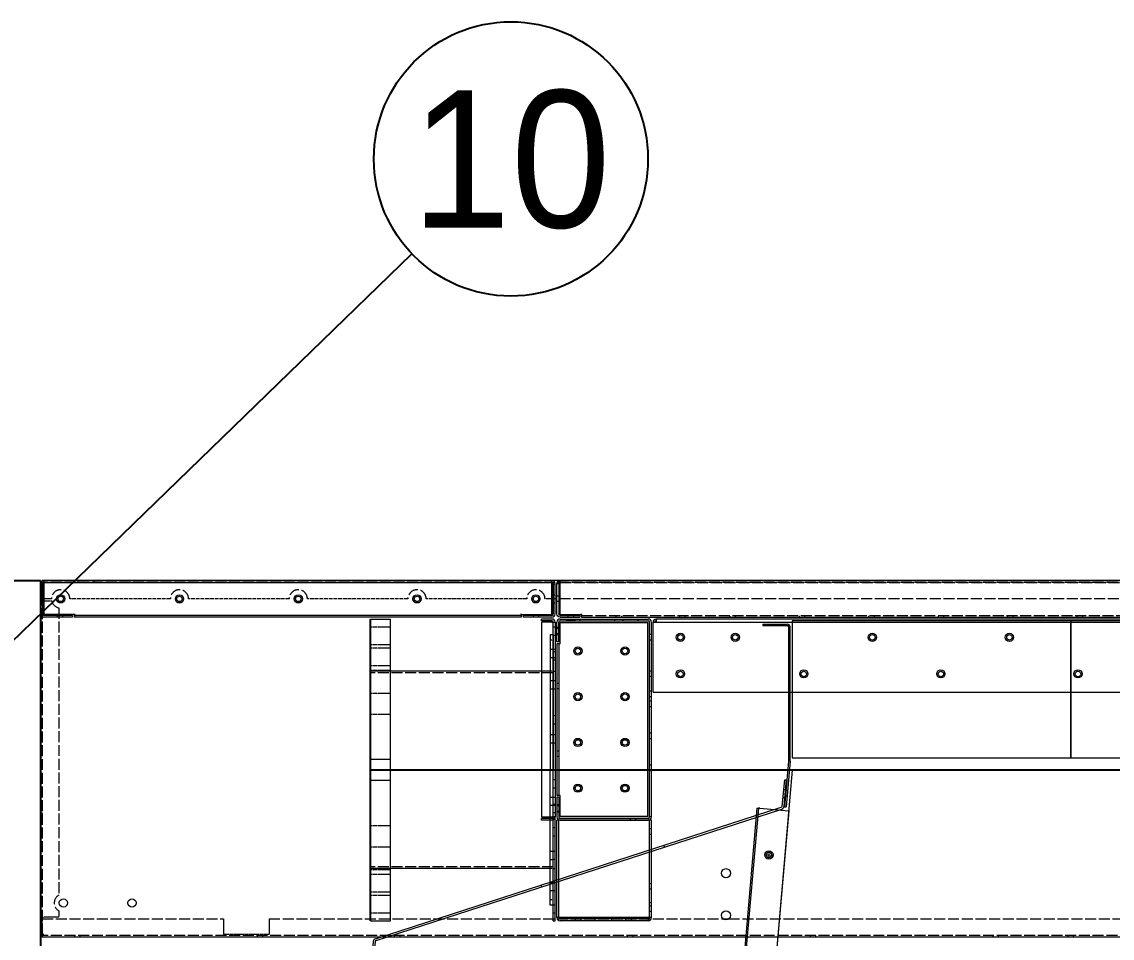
# Model space of a CAD drawing. Header units: millimetres. Extents: x 12184 to 41592, y 8990 to 29785.
# Drawn here: x 25404 to 26597, y 18533 to 19535 of the extents above; entities that cross this region are included whole.
import ezdxf
from ezdxf.enums import TextEntityAlignment as Align

# ---------------------------------------------------------------- set-up
doc = ezdxf.new("R2010")
doc.units = ezdxf.units.MM
doc.linetypes.add('DASHDOT', pattern=[18.5, 12, -3, 0.5, -3])
doc.linetypes.add('DASHED', pattern=[15, 12, -3])
doc.layers.add('냉각탑_dim', color=1, linetype='Continuous')
doc.layers.add('냉각탑_text', color=3, linetype='Continuous')
doc.styles.add('돋움', font='Dotum.ttf')

# ---------------------------------------------------------------- blocks, each defined once
blk = doc.blocks.new('A$C07BF02F0')
at = {"color": 7, "lineweight": 15}
for p, q in [((2, 36.5), (0, 36.5)), ((0, 3.5), (0, 36.5)), ((2, 36.5), (0, 36.5)), ((2, 36.5), (2, 3.5)), ((3.5, 38), (3.5, 40)), ((3.5, 40), (559.5, 40)), ((3.5, 36.5), (3.5, 40)), ((3.5, 38), (3.5, 37.6)), ((3.5, 38), (559.5, 38)), ((3.5, 37.6), (3.5, 36.5)), ((3.5, 36.5), (3.5, 3)), ((3.5, 3), (3.5, 36.5)), ((559.5, 38), (559.5, 40)), ((559.5, 36.5), (559.5, 40)), ((559.5, 37.6), (559.5, 38)), ((559.5, 36.5), (559.5, 37.6)), ((559.5, 36.5), (559.5, 3)), ((559.5, 3), (559.5, 36.5)), ((561, 36.5), (563, 36.5)), ((561, 36.5), (561, 3.5)), ((561, 36.5), (563, 36.5)), ((563, 3.5), (563, 36.5)), ((561, 24.5), (563, 24.5)), ((561, 24.5), (563, 24.5)), ((561, 24.5), (563, 24.5)), ((561, 24.5), (563, 24.5)), ((561, 24.5), (563, 24.5)), ((561, 24.5), (563, 24.5)), ((561, 24.5), (563, 24.5)), ((561, 24.5), (563, 24.5)), ((561, 24.5), (563, 24.5)), ((561, 24.5), (563, 24.5)), ((561, 24.5), (563, 24.5)), ((561, 24.5), (563, 24.5)), ((561, 24.5), (563, 24.5)), ((561, 24.5), (563, 24.5)), ((561, 24.5), (563, 24.5)), ((561, 24.5), (563, 24.5)), ((561, 24.5), (563, 24.5)), ((561, 24.5), (563, 24.5)), ((561, 24.5), (563, 24.5)), ((561, 24.5), (563, 24.5)), ((561, 24.5), (563, 24.5)), ((561, 24.5), (563, 24.5)), ((561, 24.5), (563, 24.5)), ((561, 24.5), (563, 24.5)), ((561, 15.5), (563, 15.5)), ((561, 15.5), (563, 15.5)), ((561, 15.5), (563, 15.5)), ((561, 15.5), (563, 15.5)), ((561, 15.5), (563, 15.5)), ((561, 15.5), (563, 15.5)), ((561, 15.5), (563, 15.5)), ((561, 15.5), (563, 15.5)), ((561, 15.5), (563, 15.5)), ((561, 15.5), (563, 15.5)), ((561, 15.5), (563, 15.5)), ((561, 15.5), (563, 15.5)), ((561, 15.5), (563, 15.5)), ((561, 15.5), (563, 15.5)), ((561, 15.5), (563, 15.5)), ((561, 15.5), (563, 15.5)), ((561, 15.5), (563, 15.5)), ((561, 15.5), (563, 15.5)), ((561, 15.5), (563, 15.5)), ((561, 15.5), (563, 15.5)), ((561, 15.5), (563, 15.5)), ((561, 15.5), (563, 15.5)), ((561, 15.5), (563, 15.5)), ((561, 15.5), (563, 15.5)), ((37, 3), (3.5, 3)), ((37, 3), (3.5, 3)), ((35, 2), (3.5, 2)), ((18, 2), (18, 0)), ((18, 2), (18, 0)), ((18, 2), (18, 0)), ((18, 2), (18, 0)), ((18, 2), (18, 0)), ((18, 2), (18, 0)), ((18, 2), (18, 0)), ((18, 2), (18, 0)), ((18, 2), (18, 0)), ((18, 2), (18, 0)), ((18, 2), (18, 0)), ((18, 2), (18, 0)), ((24, 2), (24, 0)), ((24, 2), (24, 0)), ((24, 2), (24, 0)), ((24, 2), (24, 0)), ((24, 2), (24, 0)), ((24, 2), (24, 0)), ((24, 2), (24, 0)), ((24, 2), (24, 0)), ((24, 2), (24, 0)), ((24, 2), (24, 0)), ((24, 2), (24, 0)), ((24, 2), (24, 0)), ((35, 2), (35, 0)), ((37, 2.4), (37, 3.5)), ((37, 3), (37, 3.5)), ((37, 3), (37, 3.5)), ((37, 3.5), (37, 0)), ((37, 2), (37, 2.4)), ((37, 2), (37, 0)), ((526, 2), (37, 2)), ((526, 2), (37, 2)), ((526, 3), (526, 3.5)), ((526, 3.5), (526, 3)), ((526, 3), (526, 3.5)), ((526, 3.5), (526, 3)), ((526, 2.4), (526, 3)), ((526, 3), (559.5, 3)), ((526, 3), (559.5, 3)), ((526, 3), (526, 0)), ((526, 2), (526, 2.4)), ((526, 2), (526, 0)), ((528, 2), (528, 0)), ((559.5, 2), (528, 2)), ((539, 2), (539, 0)), ((539, 2), (539, 0)), ((539, 2), (539, 0)), ((539, 2), (539, 0)), ((539, 2), (539, 0)), ((539, 2), (539, 0)), ((539, 2), (539, 0)), ((539, 2), (539, 0)), ((539, 2), (539, 0)), ((539, 2), (539, 0)), ((539, 2), (539, 0)), ((539, 2), (539, 0)), ((545, 2), (545, 0)), ((545, 2), (545, 0)), ((545, 2), (545, 0)), ((545, 2), (545, 0)), ((545, 2), (545, 0)), ((545, 2), (545, 0)), ((545, 2), (545, 0)), ((545, 2), (545, 0)), ((545, 2), (545, 0)), ((545, 2), (545, 0)), ((545, 2), (545, 0)), ((545, 2), (545, 0)), ((35, 0), (3.5, 0)), ((526, 0), (37, 0)), ((526, 0), (37, 0)), ((559.5, 0), (528, 0))]:
    blk.add_line(p, q, dxfattribs=at)
for centre in [(22, 20), (152, 20), (282, 20), (412, 20), (542, 20)]:
    blk.add_circle(centre, 3, dxfattribs=at)
for centre, radius, start, end in [((3.5, 36.5), 3.5, 90, 180), ((3.5, 36.5), 1.5, 90, 180), ((559.5, 36.5), 3.5, 360, 90), ((559.5, 36.5), 1.5, 360, 90), ((3.5, 3.5), 3.5, 180, 270), ((3.5, 3.5), 1.5, 180, 270), ((559.5, 3.5), 3.5, 270, 360), ((559.5, 3.5), 1.5, 270, 360)]:
    blk.add_arc(centre, radius, start, end, dxfattribs=at)
blk = doc.blocks.new('A$C51234923')
at = {"color": 7, "lineweight": 15}
for p, q in [((3.5, 189), (3.5, 212)), ((3.5, 212), (99.5, 212)), ((99.5, 0), (99.5, 212)), ((0, 189), (0, 23)), ((3.5, 189), (0, 189)), ((2, 189), (2, 23)), ((0, 146), (2, 146)), ((0, 140), (2, 140)), ((0, 72), (2, 72)), ((0, 66), (2, 66)), ((3.5, 23), (0, 23)), ((3.5, 0), (3.5, 23)), ((99.5, 0), (3.5, 0))]:
    blk.add_line(p, q, dxfattribs=at)
for centre in [(23, 181), (74.5, 181), (23, 131), (74.5, 131), (23, 81), (74.5, 81), (23, 31), (74.5, 31)]:
    blk.add_circle(centre, 3, dxfattribs=at)
blk = doc.blocks.new('A$C30944BC8')
at = {"color": 7, "lineweight": 13, "ltscale": 0.159375}
blk.add_line((0, 110.2), (0, 186.7), dxfattribs=at)
at = {"color": 7, "lineweight": 13, "ltscale": 0.007292}
for p in [(0, 186.7), (3.5, 190.2)]:
    blk.add_line(p, (3.5, 186.7), dxfattribs=at)
at = {"color": 7, "lineweight": 13}
for p, q in [((1673.5, 190.2), (3.5, 190.2)), ((3.5, 186.7), (1673.5, 186.7)), ((0, 110.2), (1677, 110.2))]:
    blk.add_line(p, q, dxfattribs=at)
for centre in [(30, 170.2), (90, 170.2), (240, 170.2), (390, 170.2), (30, 130.2), (165, 130.2), (315, 130.2), (465, 130.2)]:
    blk.add_circle(centre, 3, dxfattribs=at)
for radius in [3.5, 1.5]:
    blk.add_arc((3.5, 186.7), radius, 90, 180, dxfattribs=at)
blk = doc.blocks.new('A$C6A4A1024')
at = {"color": 7, "lineweight": 15}
for p, q in [((0, 195), (0, 216.5)), ((2, 195), (2, 216.5)), ((3.5, 220), (100, 220)), ((3.5, 218), (100, 218)), ((10.5, 220), (10.5, 218)), ((10.5, 220), (10.5, 218)), ((10.5, 220), (10.5, 218)), ((10.5, 220), (10.5, 218)), ((10.5, 220), (10.5, 218)), ((10.5, 220), (10.5, 218)), ((10.5, 220), (10.5, 218)), ((10.5, 220), (10.5, 218)), ((10.5, 220), (10.5, 218)), ((10.5, 220), (10.5, 218)), ((10.5, 220), (10.5, 218)), ((10.5, 220), (10.5, 218)), ((10.5, 220), (10.5, 218)), ((10.5, 220), (10.5, 218)), ((10.5, 220), (10.5, 218)), ((10.5, 220), (10.5, 218)), ((10.5, 220), (10.5, 218)), ((10.5, 220), (10.5, 218)), ((10.5, 220), (10.5, 218)), ((10.5, 220), (10.5, 218)), ((10.5, 220), (10.5, 218)), ((10.5, 220), (10.5, 218)), ((10.5, 220), (10.5, 218)), ((10.5, 220), (10.5, 218)), ((10.5, 220), (10.5, 218)), ((10.5, 220), (10.5, 218)), ((10.5, 220), (10.5, 218)), ((10.5, 220), (10.5, 218)), ((10.5, 220), (10.5, 218)), ((10.5, 220), (10.5, 218)), ((10.5, 220), (10.5, 218)), ((10.5, 220), (10.5, 218)), ((10.5, 220), (10.5, 218)), ((10.5, 220), (10.5, 218)), ((10.5, 220), (10.5, 218)), ((10.5, 220), (10.5, 218)), ((10.5, 220), (10.5, 218)), ((10.5, 220), (10.5, 218)), ((10.5, 220), (10.5, 218)), ((10.5, 220), (10.5, 218)), ((10.5, 220), (10.5, 218)), ((10.5, 220), (10.5, 218)), ((10.5, 220), (10.5, 218)), ((10.5, 220), (10.5, 218)), ((10.5, 220), (10.5, 218)), ((10.5, 220), (10.5, 218)), ((10.5, 220), (10.5, 218)), ((10.5, 220), (10.5, 218)), ((19.5, 220), (19.5, 218)), ((19.5, 220), (19.5, 218)), ((19.5, 220), (19.5, 218)), ((19.5, 220), (19.5, 218)), ((19.5, 220), (19.5, 218)), ((19.5, 220), (19.5, 218)), ((19.5, 220), (19.5, 218)), ((19.5, 220), (19.5, 218)), ((19.5, 220), (19.5, 218)), ((19.5, 220), (19.5, 218)), ((19.5, 220), (19.5, 218)), ((19.5, 220), (19.5, 218)), ((19.5, 220), (19.5, 218)), ((19.5, 220), (19.5, 218)), ((19.5, 220), (19.5, 218)), ((19.5, 220), (19.5, 218)), ((19.5, 220), (19.5, 218)), ((19.5, 220), (19.5, 218)), ((19.5, 220), (19.5, 218)), ((19.5, 220), (19.5, 218)), ((19.5, 220), (19.5, 218)), ((19.5, 220), (19.5, 218)), ((19.5, 220), (19.5, 218)), ((19.5, 220), (19.5, 218)), ((19.5, 220), (19.5, 218)), ((19.5, 220), (19.5, 218)), ((19.5, 220), (19.5, 218)), ((19.5, 220), (19.5, 218)), ((19.5, 220), (19.5, 218)), ((19.5, 220), (19.5, 218)), ((19.5, 220), (19.5, 218)), ((19.5, 220), (19.5, 218)), ((19.5, 220), (19.5, 218)), ((19.5, 220), (19.5, 218)), ((19.5, 220), (19.5, 218)), ((19.5, 220), (19.5, 218)), ((19.5, 220), (19.5, 218)), ((19.5, 220), (19.5, 218)), ((19.5, 220), (19.5, 218)), ((19.5, 220), (19.5, 218)), ((19.5, 220), (19.5, 218)), ((19.5, 220), (19.5, 218)), ((19.5, 220), (19.5, 218)), ((19.5, 220), (19.5, 218)), ((19.5, 220), (19.5, 218)), ((19.5, 220), (19.5, 218)), ((19.5, 220), (19.5, 218)), ((19.5, 220), (19.5, 218)), ((25, 220), (25, 218)), ((63, 220), (63, 218)), ((63, 220), (63, 218)), ((63, 220), (63, 218)), ((63, 220), (63, 218)), ((63, 220), (63, 218)), ((63, 220), (63, 218)), ((72, 220), (72, 218)), ((72, 220), (72, 218)), ((72, 220), (72, 218)), ((72, 220), (72, 218)), ((72, 220), (72, 218)), ((72, 220), (72, 218)), ((88.5, 220), (88.5, 218)), ((101.5, 3.5), (101.5, 216.5)), ((103.5, 3.5), (103.5, 216.5)), ((0, 211), (2, 211)), ((0, 211), (2, 211)), ((0, 211), (2, 211)), ((0, 211), (2, 211)), ((0, 211), (2, 211)), ((0, 211), (2, 211)), ((0, 211), (2, 211)), ((0, 211), (2, 211)), ((0, 211), (2, 211)), ((0, 211), (2, 211)), ((0, 211), (2, 211)), ((0, 211), (2, 211)), ((0, 210), (2, 210)), ((0, 210), (2, 210)), ((0, 210), (2, 210)), ((0, 210), (2, 210)), ((0, 210), (2, 210)), ((0, 210), (2, 210)), ((0, 210), (2, 210)), ((0, 210), (2, 210)), ((0, 210), (2, 210)), ((0, 210), (2, 210)), ((0, 210), (2, 210)), ((0, 210), (2, 210)), ((0, 210), (2, 210)), ((0, 210), (2, 210)), ((0, 210), (2, 210)), ((0, 210), (2, 210)), ((0, 210), (2, 210)), ((0, 210), (2, 210)), ((0, 210), (2, 210)), ((0, 210), (2, 210)), ((0, 210), (2, 210)), ((0, 210), (2, 210)), ((0, 210), (2, 210)), ((0, 210), (2, 210)), ((0, 210), (2, 210)), ((0, 210), (2, 210)), ((0, 210), (2, 210)), ((0, 210), (2, 210)), ((0, 210), (2, 210)), ((0, 210), (2, 210)), ((0, 210), (2, 210)), ((0, 204), (2, 204)), ((0, 204), (2, 204)), ((0, 204), (2, 204)), ((0, 204), (2, 204)), ((0, 204), (2, 204)), ((0, 204), (2, 204)), ((0, 204), (2, 204)), ((0, 204), (2, 204)), ((0, 204), (2, 204)), ((0, 204), (2, 204)), ((0, 204), (2, 204)), ((0, 204), (2, 204)), ((0, 204), (2, 204)), ((0, 204), (2, 204)), ((0, 204), (2, 204)), ((0, 204), (2, 204)), ((0, 204), (2, 204)), ((0, 204), (2, 204)), ((0, 204), (2, 204)), ((0, 204), (2, 204)), ((0, 204), (2, 204)), ((0, 204), (2, 204)), ((0, 204), (2, 204)), ((0, 204), (2, 204)), ((0, 204), (2, 204)), ((0, 204), (2, 204)), ((0, 204), (2, 204)), ((0, 204), (2, 204)), ((0, 204), (2, 204)), ((0, 204), (2, 204)), ((0, 204), (2, 204)), ((0, 203), (2, 203)), ((0, 203), (2, 203)), ((0, 203), (2, 203)), ((0, 203), (2, 203)), ((0, 203), (2, 203)), ((0, 203), (2, 203)), ((0, 203), (2, 203)), ((0, 203), (2, 203)), ((0, 203), (2, 203)), ((0, 203), (2, 203)), ((0, 203), (2, 203)), ((0, 203), (2, 203)), ((103.5, 203), (101.5, 203)), ((103.5, 203), (101.5, 203)), ((103.5, 203), (101.5, 203)), ((103.5, 203), (101.5, 203)), ((103.5, 203), (101.5, 203)), ((103.5, 203), (101.5, 203)), ((103.5, 203), (101.5, 203)), ((103.5, 203), (101.5, 203)), ((103.5, 203), (101.5, 203)), ((103.5, 203), (101.5, 203)), ((103.5, 203), (101.5, 203)), ((103.5, 203), (101.5, 203)), ((103.5, 203), (101.5, 203)), ((103.5, 203), (101.5, 203)), ((103.5, 203), (101.5, 203)), ((103.5, 203), (101.5, 203)), ((103.5, 203), (101.5, 203)), ((103.5, 203), (101.5, 203)), ((103.5, 203), (101.5, 203)), ((103.5, 203), (101.5, 203)), ((103.5, 203), (101.5, 203)), ((103.5, 203), (101.5, 203)), ((103.5, 203), (101.5, 203)), ((103.5, 203), (101.5, 203)), ((2, 195), (0, 195)), ((103.5, 197), (101.5, 197)), ((103.5, 197), (101.5, 197)), ((103.5, 197), (101.5, 197)), ((103.5, 197), (101.5, 197)), ((103.5, 197), (101.5, 197)), ((103.5, 197), (101.5, 197)), ((103.5, 197), (101.5, 197)), ((103.5, 197), (101.5, 197)), ((103.5, 197), (101.5, 197)), ((103.5, 197), (101.5, 197)), ((103.5, 197), (101.5, 197)), ((103.5, 197), (101.5, 197)), ((103.5, 197), (101.5, 197)), ((103.5, 197), (101.5, 197)), ((103.5, 197), (101.5, 197)), ((103.5, 197), (101.5, 197)), ((103.5, 197), (101.5, 197)), ((103.5, 197), (101.5, 197)), ((103.5, 197), (101.5, 197)), ((103.5, 197), (101.5, 197)), ((103.5, 197), (101.5, 197)), ((103.5, 197), (101.5, 197)), ((103.5, 197), (101.5, 197)), ((103.5, 197), (101.5, 197)), ((103.5, 163), (101.5, 163)), ((103.5, 163), (101.5, 163)), ((103.5, 163), (101.5, 163)), ((103.5, 163), (101.5, 163)), ((103.5, 163), (101.5, 163)), ((103.5, 163), (101.5, 163)), ((103.5, 163), (101.5, 163)), ((103.5, 163), (101.5, 163)), ((103.5, 163), (101.5, 163)), ((103.5, 163), (101.5, 163)), ((103.5, 163), (101.5, 163)), ((103.5, 163), (101.5, 163)), ((103.5, 163), (101.5, 163)), ((103.5, 163), (101.5, 163)), ((103.5, 163), (101.5, 163)), ((103.5, 163), (101.5, 163)), ((103.5, 163), (101.5, 163)), ((103.5, 163), (101.5, 163)), ((103.5, 163), (101.5, 163)), ((103.5, 163), (101.5, 163)), ((103.5, 163), (101.5, 163)), ((103.5, 163), (101.5, 163)), ((103.5, 163), (101.5, 163)), ((103.5, 163), (101.5, 163)), ((103.5, 163), (101.5, 163)), ((103.5, 163), (101.5, 163)), ((103.5, 163), (101.5, 163)), ((103.5, 157), (101.5, 157)), ((103.5, 157), (101.5, 157)), ((103.5, 157), (101.5, 157)), ((103.5, 157), (101.5, 157)), ((103.5, 157), (101.5, 157)), ((103.5, 157), (101.5, 157)), ((103.5, 157), (101.5, 157)), ((103.5, 157), (101.5, 157)), ((103.5, 157), (101.5, 157)), ((103.5, 157), (101.5, 157)), ((103.5, 157), (101.5, 157)), ((103.5, 157), (101.5, 157)), ((103.5, 157), (101.5, 157)), ((103.5, 157), (101.5, 157)), ((103.5, 157), (101.5, 157)), ((103.5, 157), (101.5, 157)), ((103.5, 157), (101.5, 157)), ((103.5, 157), (101.5, 157)), ((103.5, 157), (101.5, 157)), ((103.5, 157), (101.5, 157)), ((103.5, 157), (101.5, 157)), ((103.5, 157), (101.5, 157)), ((103.5, 157), (101.5, 157)), ((103.5, 157), (101.5, 157)), ((103.5, 157), (101.5, 157)), ((103.5, 157), (101.5, 157)), ((103.5, 157), (101.5, 157)), ((103.5, 141), (101.5, 141)), ((103.5, 141), (101.5, 141)), ((103.5, 141), (101.5, 141)), ((103.5, 141), (101.5, 141)), ((103.5, 141), (101.5, 141)), ((103.5, 141), (101.5, 141)), ((103.5, 141), (101.5, 141)), ((103.5, 141), (101.5, 141)), ((103.5, 135), (101.5, 135)), ((103.5, 135), (101.5, 135)), ((103.5, 135), (101.5, 135)), ((103.5, 135), (101.5, 135)), ((103.5, 135), (101.5, 135)), ((103.5, 135), (101.5, 135)), ((103.5, 135), (101.5, 135)), ((103.5, 135), (101.5, 135)), ((103.5, 130.1), (101.5, 130.1)), ((103.5, 130.1), (101.5, 130.1)), ((103.5, 124.1), (101.5, 124.1)), ((103.5, 124.1), (101.5, 124.1)), ((103.5, 95.1), (101.5, 95.1)), ((103.5, 95.1), (101.5, 95.1)), ((103.5, 89.1), (101.5, 89.1)), ((103.5, 89.1), (101.5, 89.1)), ((103.5, 60.1), (101.5, 60.1)), ((103.5, 60.1), (101.5, 60.1)), ((103.5, 54.1), (101.5, 54.1)), ((103.5, 54.1), (101.5, 54.1)), ((0, 25), (0, 3.5)), ((0, 25), (0, 3.5)), ((2, 25), (0, 25)), ((2, 25), (0, 25)), ((2, 25), (2, 3.5)), ((2, 25), (2, 3.5)), ((0, 17), (2, 17)), ((0, 17), (2, 17)), ((0, 17), (2, 17)), ((0, 17), (2, 17)), ((0, 17), (2, 17)), ((0, 17), (2, 17)), ((0, 17), (2, 17)), ((0, 17), (2, 17)), ((0, 17), (2, 17)), ((0, 17), (2, 17)), ((0, 17), (2, 17)), ((0, 17), (2, 17)), ((0, 16), (2, 16)), ((0, 16), (2, 16)), ((0, 16), (2, 16)), ((0, 16), (2, 16)), ((0, 16), (2, 16)), ((0, 16), (2, 16)), ((0, 16), (2, 16)), ((0, 16), (2, 16)), ((0, 16), (2, 16)), ((0, 16), (2, 16)), ((0, 16), (2, 16)), ((0, 16), (2, 16)), ((0, 16), (2, 16)), ((0, 16), (2, 16)), ((0, 16), (2, 16)), ((0, 16), (2, 16)), ((0, 16), (2, 16)), ((0, 16), (2, 16)), ((0, 16), (2, 16)), ((0, 16), (2, 16)), ((0, 16), (2, 16)), ((0, 16), (2, 16)), ((0, 16), (2, 16)), ((0, 16), (2, 16)), ((0, 16), (2, 16)), ((0, 16), (2, 16)), ((0, 10), (2, 10)), ((0, 10), (2, 10)), ((0, 10), (2, 10)), ((0, 10), (2, 10)), ((0, 10), (2, 10)), ((0, 10), (2, 10)), ((0, 10), (2, 10)), ((0, 10), (2, 10)), ((0, 10), (2, 10)), ((0, 10), (2, 10)), ((0, 10), (2, 10)), ((0, 10), (2, 10)), ((0, 10), (2, 10)), ((0, 10), (2, 10)), ((0, 10), (2, 10)), ((0, 10), (2, 10)), ((0, 10), (2, 10)), ((0, 10), (2, 10)), ((0, 10), (2, 10)), ((0, 10), (2, 10)), ((0, 10), (2, 10)), ((0, 10), (2, 10)), ((0, 10), (2, 10)), ((0, 10), (2, 10)), ((0, 10), (2, 10)), ((0, 10), (2, 10)), ((0, 9), (2, 9)), ((0, 9), (2, 9)), ((0, 9), (2, 9)), ((0, 9), (2, 9)), ((0, 9), (2, 9)), ((0, 9), (2, 9)), ((0, 9), (2, 9)), ((0, 9), (2, 9)), ((0, 9), (2, 9)), ((0, 9), (2, 9)), ((0, 9), (2, 9)), ((0, 9), (2, 9)), ((3.5, 2), (100, 2)), ((100, 2), (3.5, 2)), ((3.5, 0), (100, 0)), ((3.5, 0), (100, 0)), ((80.5, 0), (80.5, 2)), ((80.5, 0), (80.5, 2)), ((80.5, 0), (80.5, 2)), ((80.5, 0), (80.5, 2)), ((80.5, 0), (80.5, 2)), ((80.5, 0), (80.5, 2)), ((80.5, 0), (80.5, 2)), ((80.5, 0), (80.5, 2)), ((80.5, 0), (80.5, 2)), ((80.5, 0), (80.5, 2)), ((86.5, 0), (86.5, 2)), ((86.5, 0), (86.5, 2)), ((86.5, 0), (86.5, 2)), ((86.5, 0), (86.5, 2)), ((86.5, 0), (86.5, 2)), ((86.5, 0), (86.5, 2)), ((86.5, 0), (86.5, 2)), ((86.5, 0), (86.5, 2)), ((86.5, 0), (86.5, 2)), ((86.5, 0), (86.5, 2)), ((103.5, 3.5), (101.5, 3.5))]:
    blk.add_line(p, q, dxfattribs=at)
for centre, radius, start, end in [((3.5, 216.5), 3.5, 90, 180), ((3.5, 216.5), 1.5, 90, 180), ((100, 216.5), 3.5, 0, 90), ((100, 216.5), 1.5, 0, 90), ((3.5, 3.5), 3.5, 180, 270), ((3.5, 3.5), 1.5, 180, 270), ((100, 3.5), 3.5, 270, 0), ((100, 3.5), 1.5, 270, 0)]:
    blk.add_arc(centre, radius, start, end, dxfattribs=at)
blk = doc.blocks.new('A$C7B6532BF')
at = {"color": 5, "lineweight": 5}
for p, q in [((239.1, 2732.8), (0, 0)), ((848.7, 2732.8), (239.1, 2732.8))]:
    blk.add_line(p, q, dxfattribs=at)
blk = doc.blocks.new('A$C493D0A01')
at = {"lineweight": 5}
blk.add_blockref('A$C7B6532BF', (0, 0), dxfattribs=at)
blk = doc.blocks.new('A$C7AFD6E2C')
at = {"color": 7, "lineweight": 13}
for p, q in [((1778.5, 40), (3.5, 40)), ((1755, 0), (27, 0))]:
    blk.add_line(p, q, dxfattribs=at)
at = {"color": 7, "linetype": 'DASHED', "lineweight": 13}
for p, q in [((1778.5, 38), (3.5, 38)), ((1755, 2), (27, 2))]:
    blk.add_line(p, q, dxfattribs=at)
at = {"color": 7, "lineweight": 13, "ltscale": 0.007292}
blk.add_line((1778.5, 36.5), (1778.5, 40), dxfattribs=at)
at = {"color": 7, "lineweight": 13, "ltscale": 0.070833}
blk.add_line((1778.5, 2.5), (1778.5, 36.5), dxfattribs=at)
at = {"color": 7, "lineweight": 13, "ltscale": 0.004167}
for p, q in [((1780, 36.5), (1782, 36.5)), ((1757, 2), (1757, 0))]:
    blk.add_line(p, q, dxfattribs=at)
at = {"color": 7, "lineweight": 13, "ltscale": 0.06875}
for p, q in [((1780, 36.5), (1780, 3.5)), ((1782, 3.5), (1782, 36.5))]:
    blk.add_line(p, q, dxfattribs=at)
at = {"color": 7, "linetype": 'DASHED', "lineweight": 13, "ltscale": 0.004167}
for p, q in [((1780, 23), (1782, 23)), ((1780, 23), (1782, 23)), ((1780, 23), (1782, 23)), ((1780, 23), (1782, 23)), ((1780, 23), (1782, 23)), ((1780, 23), (1782, 23)), ((1780, 23), (1782, 23)), ((1780, 23), (1782, 23)), ((1780, 17), (1782, 17)), ((1780, 17), (1782, 17)), ((1780, 17), (1782, 17)), ((1780, 17), (1782, 17)), ((1780, 17), (1782, 17)), ((1780, 17), (1782, 17)), ((1780, 17), (1782, 17)), ((1780, 17), (1782, 17)), ((1207, 2), (1207, 0)), ((1207, 2), (1207, 0)), ((1213, 2), (1213, 0)), ((1213, 2), (1213, 0)), ((1283, 2), (1283, 0)), ((1283, 2), (1283, 0)), ((1289, 2), (1289, 0)), ((1289, 2), (1289, 0)), ((1359, 2), (1359, 0)), ((1359, 2), (1359, 0)), ((1365, 2), (1365, 0)), ((1365, 2), (1365, 0)), ((1435, 2), (1435, 0)), ((1435, 2), (1435, 0)), ((1441, 2), (1441, 0)), ((1441, 2), (1441, 0)), ((1511, 2), (1511, 0)), ((1511, 2), (1511, 0)), ((1517, 2), (1517, 0)), ((1517, 2), (1517, 0)), ((1587, 2), (1587, 0)), ((1587, 2), (1587, 0)), ((1593, 2), (1593, 0)), ((1593, 2), (1593, 0)), ((1642, 2), (1642, 0)), ((1642, 2), (1642, 0)), ((1648, 2), (1648, 0)), ((1648, 2), (1648, 0)), ((1711.5, 2), (1711.5, 0)), ((1711.5, 2), (1711.5, 0)), ((1717.5, 2), (1717.5, 0)), ((1717.5, 2), (1717.5, 0)), ((1764, 2), (1764, 0)), ((1764, 2), (1764, 0)), ((1764, 2), (1764, 0)), ((1764, 2), (1764, 0)), ((1764, 2), (1764, 0)), ((1764, 2), (1764, 0)), ((1764, 2), (1764, 0)), ((1764, 2), (1764, 0)), ((1764, 2), (1764, 0)), ((1764, 2), (1764, 0)), ((1764, 2), (1764, 0)), ((1764, 2), (1764, 0)), ((1764, 2), (1764, 0)), ((1764, 2), (1764, 0)), ((1764, 2), (1764, 0)), ((1764, 2), (1764, 0)), ((1770, 2), (1770, 0)), ((1770, 2), (1770, 0)), ((1770, 2), (1770, 0)), ((1770, 2), (1770, 0)), ((1770, 2), (1770, 0)), ((1770, 2), (1770, 0)), ((1770, 2), (1770, 0)), ((1770, 2), (1770, 0)), ((1770, 2), (1770, 0)), ((1770, 2), (1770, 0)), ((1770, 2), (1770, 0)), ((1770, 2), (1770, 0)), ((1770, 2), (1770, 0)), ((1770, 2), (1770, 0)), ((1770, 2), (1770, 0)), ((1770, 2), (1770, 0))]:
    blk.add_line(p, q, dxfattribs=at)
at = {"color": 7, "linetype": 'DASHED', "lineweight": 13, "ltscale": 0.002083}
blk.add_line((1755, 3.5), (1755, 2.5), dxfattribs=at)
at = {"color": 7, "lineweight": 13, "ltscale": 0.002083}
blk.add_line((1755, 2.5), (1755, 3.5), dxfattribs=at)
at = {"color": 7, "lineweight": 13, "ltscale": 0.005208}
blk.add_line((1755, 2.5), (1755, 0), dxfattribs=at)
at = {"color": 7, "lineweight": 13, "ltscale": 0.048958}
blk.add_line((1755, 2.5), (1778.5, 2.5), dxfattribs=at)
at = {"color": 7, "lineweight": 13, "ltscale": 0.044792}
for p, q in [((1778.5, 2), (1757, 2)), ((1778.5, 0), (1757, 0))]:
    blk.add_line(p, q, dxfattribs=at)
at = {"color": 7, "lineweight": 13}
for centre, radius, start, end in [((1778.5, 36.5), 3.5, 0, 90), ((1778.5, 36.5), 1.5, 360, 90), ((1778.5, 3.5), 3.5, 270, 360), ((1778.5, 3.5), 1.5, 270, 0)]:
    blk.add_arc(centre, radius, start, end, dxfattribs=at)
blk = doc.blocks.new('A$C16F13DCD')
at = {"color": 7, "lineweight": 15}
for p, q in [((11.5, 330), (0, 330)), ((0, 328), (0, 330)), ((11.5, 328), (0, 328)), ((0, 326.5), (0, 113.5)), ((11.5, 326.5), (0, 326.5)), ((11.5, 326.5), (15, 326.5)), ((13, 113.5), (13, 326.5)), ((15, 326.5), (15, 113.5)), ((13, 321.5), (15, 321.5)), ((13, 321.5), (15, 321.5)), ((13, 321.5), (15, 321.5)), ((13, 321.5), (15, 321.5)), ((13, 321.5), (15, 321.5)), ((13, 321.5), (15, 321.5)), ((13, 321.5), (15, 321.5)), ((13, 312.5), (15, 312.5)), ((13, 312.5), (15, 312.5)), ((13, 312.5), (15, 312.5)), ((13, 312.5), (15, 312.5)), ((13, 312.5), (15, 312.5)), ((13, 312.5), (15, 312.5)), ((13, 312.5), (15, 312.5)), ((13, 297), (15, 297)), ((13, 297), (15, 297)), ((13, 294.5), (15, 294.5)), ((13, 294.5), (15, 294.5)), ((13, 288), (15, 288)), ((13, 288), (15, 288)), ((13, 285.5), (15, 285.5)), ((13, 285.5), (15, 285.5)), ((13, 273), (15, 273)), ((13, 262.8), (15, 262.8)), ((13, 262.8), (15, 262.8)), ((13, 253.8), (15, 253.8)), ((13, 253.8), (15, 253.8)), ((13, 224.5), (15, 224.5)), ((13, 224.5), (15, 224.5)), ((13, 215.5), (15, 215.5)), ((13, 215.5), (15, 215.5)), ((13, 203.7), (15, 203.7)), ((13, 203.7), (15, 203.7)), ((13, 194.7), (15, 194.7)), ((13, 194.7), (15, 194.7)), ((13, 154.5), (15, 154.5)), ((13, 154.5), (15, 154.5)), ((13, 145.5), (15, 145.5)), ((13, 145.5), (15, 145.5)), ((13, 135.3), (15, 135.3)), ((13, 135.3), (15, 135.3)), ((13, 127.5), (15, 127.5)), ((13, 127.5), (15, 127.5)), ((13, 126.3), (15, 126.3)), ((13, 126.3), (15, 126.3)), ((0, 113.5), (11.5, 113.5)), ((0, 110), (0, 112)), ((11.5, 112), (0, 112)), ((11.5, 110), (0, 110)), ((11.5, 113.5), (15, 113.5)), ((13, 118.5), (15, 118.5)), ((13, 118.5), (15, 118.5)), ((13, 110.3), (13, 113.5)), ((15, 113.5), (13, 113.5)), ((15, 113.5), (13, 113.5)), ((13, 0), (13, 110.3)), ((15, 0), (15, 113.5)), ((13, 102), (15, 102)), ((13, 102), (15, 102)), ((13, 93), (15, 93)), ((13, 93), (15, 93)), ((13, 76.2), (15, 76.2)), ((13, 76.2), (15, 76.2)), ((13, 67.2), (15, 67.2)), ((13, 67.2), (15, 67.2)), ((13, 57), (15, 57)), ((13, 42), (15, 42)), ((13, 42), (15, 42)), ((13, 42), (15, 42)), ((13, 42), (15, 42)), ((13, 33), (15, 33)), ((13, 33), (15, 33)), ((13, 33), (15, 33)), ((13, 33), (15, 33)), ((13, 17.5), (15, 17.5)), ((13, 17.5), (15, 17.5)), ((13, 17.5), (15, 17.5)), ((13, 17.5), (15, 17.5)), ((13, 17.5), (15, 17.5)), ((13, 8.5), (15, 8.5)), ((13, 8.5), (15, 8.5)), ((13, 8.5), (15, 8.5)), ((13, 8.5), (15, 8.5)), ((13, 8.5), (15, 8.5)), ((13, 0), (15, 0))]:
    blk.add_line(p, q, dxfattribs=at)
for centre, radius, start, end in [((11.5, 326.5), 3.5, 0, 90), ((11.5, 326.5), 1.5, 0, 90), ((11.5, 113.5), 3.5, 270, 0), ((11.5, 113.5), 1.5, 270, 0)]:
    blk.add_arc(centre, radius, start, end, dxfattribs=at)
blk = doc.blocks.new('A$C244D7E91')
at = {"color": 7, "lineweight": 15}
for p, q in [((0, 3.5), (0, 110)), ((3.5, 110), (0, 110)), ((2, 3.5), (2, 110)), ((3.5, 110), (100, 110)), ((103.5, 110), (100, 110)), ((101.5, 3.5), (101.5, 110)), ((103.5, 3.5), (103.5, 110)), ((103.5, 100.5), (101.5, 100.5)), ((103.5, 100.5), (101.5, 100.5)), ((103.5, 94.5), (101.5, 94.5)), ((103.5, 94.5), (101.5, 94.5)), ((103.5, 40.5), (101.5, 40.5)), ((103.5, 40.5), (101.5, 40.5)), ((103.5, 34.5), (101.5, 34.5)), ((103.5, 34.5), (101.5, 34.5)), ((101.5, 20), (103.5, 20)), ((103.5, 16), (101.5, 16)), ((103.5, 16), (101.5, 16)), ((103.5, 16), (101.5, 16)), ((103.5, 16), (101.5, 16)), ((103.5, 16), (101.5, 16)), ((3.5, 3.5), (0, 3.5)), ((100, 3.5), (3.5, 3.5)), ((100, 2), (3.5, 2)), ((100, 0), (3.5, 0)), ((20.5, 0), (20.5, 2)), ((20.5, 0), (20.5, 2)), ((26.5, 0), (26.5, 2)), ((26.5, 0), (26.5, 2)), ((42, 0), (42, 2)), ((60, 0), (60, 2)), ((75.5, 0), (75.5, 2)), ((75.5, 0), (75.5, 2)), ((81.5, 0), (81.5, 2)), ((81.5, 0), (81.5, 2)), ((103.5, 3.5), (100, 3.5)), ((100, 2), (100, 0)), ((103.5, 10), (101.5, 10)), ((103.5, 10), (101.5, 10)), ((103.5, 10), (101.5, 10)), ((103.5, 10), (101.5, 10)), ((103.5, 10), (101.5, 10))]:
    blk.add_line(p, q, dxfattribs=at)
for centre, radius, start, end in [((3.5, 3.5), 3.5, 180, 270), ((3.5, 3.5), 1.5, 180, 270), ((100, 3.5), 3.5, 270, 0), ((100, 3.5), 1.5, 270, 0)]:
    blk.add_arc(centre, radius, start, end, dxfattribs=at)
blk = doc.blocks.new('A$C7EF54F26')
at = {"color": 7, "lineweight": 15}
for p, q in [((431.7, 245.9), (433.7, 245.9)), ((431.7, 216.9), (431.7, 245.9)), ((433.7, 216.9), (433.7, 245.9)), ((431.7, 235.4), (433.7, 235.4)), ((431.7, 235.4), (433.7, 235.4)), ((431.7, 235.4), (433.7, 235.4)), ((431.7, 235.4), (433.7, 235.4)), ((431.7, 235.4), (433.7, 235.4)), ((431.7, 235.4), (433.7, 235.4)), ((431.7, 235.4), (433.7, 235.4)), ((431.7, 235.4), (433.7, 235.4)), ((431.7, 235.4), (433.7, 235.4)), ((431.7, 235.4), (433.7, 235.4)), ((431.7, 235.4), (433.7, 235.4)), ((2.1, 30.9), (430.8, 215.5)), ((431.7, 226.4), (433.7, 226.4)), ((431.7, 226.4), (433.7, 226.4)), ((431.7, 226.4), (433.7, 226.4)), ((431.7, 226.4), (433.7, 226.4)), ((431.7, 226.4), (433.7, 226.4)), ((431.7, 226.4), (433.7, 226.4)), ((431.7, 226.4), (433.7, 226.4)), ((431.7, 226.4), (433.7, 226.4)), ((431.7, 226.4), (433.7, 226.4)), ((431.7, 226.4), (433.7, 226.4)), ((431.7, 226.4), (433.7, 226.4)), ((2.9, 29.1), (431.5, 213.7)), ((306.6, 162), (307.3, 160.2)), ((176.9, 106.2), (177.7, 104.4)), ((0, 27.7), (0.1, 0)), ((2, 27.7), (2.1, 0)), ((2, 19.5), (0, 19.5)), ((2, 19.5), (0, 19.5)), ((2, 19.5), (0, 19.5)), ((2, 19.5), (0, 19.5)), ((2, 19.5), (0, 19.5)), ((2, 19.5), (0, 19.5)), ((2, 19.5), (0, 19.5)), ((2, 19.5), (0, 19.5)), ((2, 19.5), (0, 19.5)), ((2, 19.5), (0, 19.5)), ((2, 19.5), (0, 19.5)), ((2.1, 10.5), (0.1, 10.5)), ((2.1, 10.5), (0.1, 10.5)), ((2.1, 10.5), (0.1, 10.5)), ((2.1, 10.5), (0.1, 10.5)), ((2.1, 10.5), (0.1, 10.5)), ((2.1, 10.5), (0.1, 10.5)), ((2.1, 10.5), (0.1, 10.5)), ((2.1, 10.5), (0.1, 10.5)), ((2.1, 10.5), (0.1, 10.5)), ((2.1, 10.5), (0.1, 10.5)), ((2.1, 10.5), (0.1, 10.5)), ((0.1, 0), (2.1, 0))]:
    blk.add_line(p, q, dxfattribs=at)
for centre, radius, start, end in [((430.2, 216.9), 1.5, 293.3, 0), ((430.2, 216.9), 3.5, 293.3, 0), ((3.5, 27.7), 3.5, 113.3, 180.3), ((3.5, 27.7), 1.5, 113.3, 180.3)]:
    blk.add_arc(centre, radius, start, end, dxfattribs=at)
blk = doc.blocks.new('A$C21967578')
at = {"color": 7, "lineweight": 15}
for p, q in [((0, 199.8), (26.9, 199.8)), ((0, 199.8), (0, 198.2)), ((0, 198.2), (26.9, 198.2)), ((10.5, 198.2), (10.5, 199.8)), ((10.5, 198.2), (10.5, 199.8)), ((10.5, 198.2), (10.5, 199.8)), ((10.5, 198.2), (10.5, 199.8)), ((10.5, 198.2), (10.5, 199.8)), ((10.5, 198.2), (10.5, 199.8)), ((10.5, 198.2), (10.5, 199.8)), ((10.5, 198.2), (10.5, 199.8)), ((10.5, 198.2), (10.5, 199.8)), ((10.5, 198.2), (10.5, 199.8)), ((10.5, 198.2), (10.5, 199.8)), ((10.5, 198.2), (10.5, 199.8)), ((10.5, 198.2), (10.5, 199.8)), ((10.5, 198.2), (10.5, 199.8)), ((10.5, 198.2), (10.5, 199.8)), ((19.5, 198.2), (19.5, 199.8)), ((19.5, 198.2), (19.5, 199.8)), ((19.5, 198.2), (19.5, 199.8)), ((19.5, 198.2), (19.5, 199.8)), ((19.5, 198.2), (19.5, 199.8)), ((19.5, 198.2), (19.5, 199.8)), ((19.5, 198.2), (19.5, 199.8)), ((19.5, 198.2), (19.5, 199.8)), ((19.5, 198.2), (19.5, 199.8)), ((19.5, 198.2), (19.5, 199.8)), ((19.5, 198.2), (19.5, 199.8)), ((19.5, 198.2), (19.5, 199.8)), ((19.5, 198.2), (19.5, 199.8)), ((19.5, 198.2), (19.5, 199.8)), ((19.5, 198.2), (19.5, 199.8)), ((28.4, 196.7), (28.4, 49.9)), ((30, 49.8), (30, 196.7)), ((30, 114.8), (28.4, 114.8)), ((28.4, 49.9), (24, 0.1)), ((30, 49.8), (25.6, 0)), ((25.1, 12.1), (26.7, 12)), ((25.1, 12.1), (26.7, 12)), ((25.1, 12.1), (26.7, 12)), ((25.1, 12.1), (26.7, 12)), ((25.1, 12.1), (26.7, 12)), ((25.1, 12.1), (26.7, 12)), ((25.1, 12.1), (26.7, 12)), ((25.1, 12.1), (26.7, 12)), ((25.1, 12.1), (26.7, 12)), ((25.1, 12.1), (26.7, 12)), ((25.1, 12.1), (26.7, 12)), ((25.6, 18.1), (27.2, 17.9)), ((25.6, 18.1), (27.2, 17.9)), ((25.6, 18.1), (27.2, 17.9)), ((25.6, 18.1), (27.2, 17.9)), ((25.6, 18.1), (27.2, 17.9)), ((25.6, 18.1), (27.2, 17.9)), ((25.6, 18.1), (27.2, 17.9)), ((25.6, 18.1), (27.2, 17.9)), ((25.6, 18.1), (27.2, 17.9)), ((25.6, 18.1), (27.2, 17.9)), ((25.6, 18.1), (27.2, 17.9)), ((24, 0.1), (25.6, 0))]:
    blk.add_line(p, q, dxfattribs=at)
for radius, start in [(3.1, 360), (1.5, 0)]:
    blk.add_arc((26.9, 196.7), radius, start, 90, dxfattribs=at)
blk = doc.blocks.new('A$C7AF137E1')
at = {"color": 7, "lineweight": 13}
for p, q in [((2700, 35), (0, 35)), ((2700, 33.4), (0, 33.4)), ((2700, 0), (0, 0))]:
    blk.add_line(p, q, dxfattribs=at)
at = {"color": 7, "lineweight": 13, "ltscale": 0.004}
blk.add_line((2700, 35), (2700, 33.4), dxfattribs=at)
at = {"color": 7, "lineweight": 13, "ltscale": 0.00375}
blk.add_line((2700, 31.9), (2700, 33.4), dxfattribs=at)
at = {"color": 7, "lineweight": 13, "ltscale": 0.07975}
blk.add_line((2700, 31.9), (2700, 0), dxfattribs=at)
at = {"color": 7, "linetype": 'DASHDOT', "lineweight": 13, "ltscale": 0.0195}
for p, q in [((2653.9, 17.5), (2646.1, 17.5)), ((2650, 21.4), (2650, 13.6))]:
    blk.add_line(p, q, dxfattribs=at)
at = {"color": 7, "lineweight": 13}
blk.add_circle((2650, 17.5), 3, dxfattribs=at)
blk = doc.blocks.new('1')
at = {"ltscale": 500}
for p, q in [((24424.6, 18923.6), (25424.6, 18923.6)), ((25424.6, 18923.6), (25424.6, 15723.6))]:
    blk.add_line(p, q, dxfattribs=at)
at = {"color": 7, "lineweight": 13, "ltscale": 0.003112}
for p, q in [((25425.6, 18921.6), (25424.6, 18921.6)), ((25425.6, 18535.6), (25424.6, 18535.6))]:
    blk.add_line(p, q, dxfattribs=at)
at = {"color": 7, "lineweight": 13, "ltscale": 0.002813}
for p, q in [((25424.6, 18920.7), (25424.6, 18921.6)), ((25424.6, 18536.5), (25424.6, 18535.6))]:
    blk.add_line(p, q, dxfattribs=at)
at = {"color": 7, "lineweight": 13}
for p, q in [((25424.6, 18536.5), (25424.6, 18920.7)), ((27922.9, 18923.6), (25426.3, 18923.6)), ((25785.6, 18716.6), (25785.6, 18881.6)), ((25807.6, 18716.6), (25807.6, 18881.6)), ((25982.4, 18864.3), (25982.4, 18716.6)), ((25985.6, 18864.3), (25985.6, 18716.6)), ((25982.4, 18824.6), (25807.6, 18824.6)), ((25985.6, 18716.6), (25985.6, 18824.6)), ((25785.6, 18551.6), (25785.6, 18716.6)), ((25807.6, 18551.6), (25807.6, 18716.6)), ((25982.4, 18568.8), (25982.4, 18716.6)), ((25985.6, 18568.8), (25985.6, 18716.6)), ((25985.6, 18608.6), (25985.6, 18716.6)), ((25985.6, 18610.6), (25985.6, 18716.6)), ((25982.4, 18608.6), (25807.6, 18608.6)), ((27922.9, 18533.6), (25426.3, 18533.6))]:
    blk.add_line(p, q, dxfattribs=at)
at = {"color": 7, "linetype": 'DASHED', "lineweight": 13, "ltscale": 0.00625}
for p, q in [((25424.6, 18920.7), (25426.6, 18920.7)), ((25465.6, 18921.6), (25465.6, 18923.6)), ((25483.6, 18921.6), (25483.6, 18923.6)), ((25424.6, 18901.6), (25426.6, 18901.6)), ((25426.6, 18878.1), (25424.6, 18878.1)), ((25426.6, 18869.1), (25424.6, 18869.1)), ((25426.6, 18778.1), (25424.6, 18778.1)), ((25426.6, 18769.1), (25424.6, 18769.1)), ((25426.6, 18678.1), (25424.6, 18678.1)), ((25426.6, 18669.1), (25424.6, 18669.1)), ((25426.6, 18578.1), (25424.6, 18578.1)), ((25426.6, 18569.1), (25424.6, 18569.1)), ((25424.6, 18555.6), (25426.6, 18555.6)), ((25424.6, 18536.5), (25426.6, 18536.5)), ((25461.6, 18535.6), (25461.6, 18533.6)), ((25467.6, 18535.6), (25467.6, 18533.6)), ((25661.6, 18535.6), (25661.6, 18533.6)), ((25667.6, 18535.6), (25667.6, 18533.6)), ((25811.6, 18535.6), (25811.6, 18533.6)), ((25817.6, 18535.6), (25817.6, 18533.6)), ((26066.6, 18535.6), (26066.6, 18533.6)), ((26072.6, 18535.6), (26072.6, 18533.6)), ((26266.6, 18535.6), (26266.6, 18533.6)), ((26272.6, 18535.6), (26272.6, 18533.6)), ((26466.6, 18535.6), (26466.6, 18533.6)), ((26472.6, 18535.6), (26472.6, 18533.6)), ((26548.6, 18535.6), (26548.6, 18533.6)), ((26554.6, 18535.6), (26554.6, 18533.6))]:
    blk.add_line(p, q, dxfattribs=at)
at = {"color": 7, "lineweight": 13, "ltscale": 0.002201}
for p, q in [((25425.6, 18921.6), (25426.3, 18921.6)), ((25425.6, 18535.6), (25426.3, 18535.6))]:
    blk.add_line(p, q, dxfattribs=at)
at = {"color": 7, "lineweight": 13, "ltscale": 0.004222}
for p, q in [((25426.3, 18922.2), (25426.3, 18923.6)), ((25426.3, 18534.9), (25426.3, 18533.6))]:
    blk.add_line(p, q, dxfattribs=at)
at = {"color": 7, "lineweight": 13, "ltscale": 0.003766}
for p, q in [((25426.3, 18922.2), (25426.3, 18921)), ((25426.3, 18534.9), (25426.3, 18536.1))]:
    blk.add_line(p, q, dxfattribs=at)
at = {"color": 7, "linetype": 'DASHED', "lineweight": 13}
for p, q in [((27922.9, 18921.6), (25426.3, 18921.6)), ((25426.6, 18536.5), (25426.6, 18920.7)), ((27804.6, 18903.6), (25976.6, 18903.6)), ((25444.6, 18893.8), (25444.6, 18579.7)), ((25785.6, 18824.6), (25785.6, 18716.6)), ((25985.6, 18822.6), (25785.6, 18822.6)), ((25785.6, 18716.6), (25785.6, 18608.6)), ((25785.6, 18716.6), (25785.6, 18610.6)), ((25985.6, 18610.6), (25785.6, 18610.6)), ((25426.3, 18553.6), (25624.6, 18553.6)), ((25674.6, 18553.6), (26171.6, 18553.6)), ((26177.6, 18553.6), (27674.6, 18553.6)), ((27922.9, 18535.6), (25426.3, 18535.6))]:
    blk.add_line(p, q, dxfattribs=at)
at = {"color": 7, "linetype": 'DASHED', "lineweight": 13, "ltscale": 0.002219}
for p, q in [((25426.3, 18921.6), (25427.1, 18921.6)), ((25426.3, 18535.6), (25427.1, 18535.6))]:
    blk.add_line(p, q, dxfattribs=at)
at = {"color": 7, "linetype": 'DASHED', "lineweight": 13, "ltscale": 0.003094}
for p, q in [((25426.3, 18920.2), (25426.3, 18921.1)), ((25426.3, 18537), (25426.3, 18536))]:
    blk.add_line(p, q, dxfattribs=at)
at = {"color": 7, "linetype": 'DASHED', "lineweight": 13, "ltscale": 0.051875}
for p, q in [((25426.3, 18903.6), (25426.3, 18920.2)), ((25444.6, 18555.6), (25428, 18555.6)), ((25426.3, 18537), (25426.3, 18553.6)), ((25624.6, 18553.6), (25624.6, 18537)), ((25674.6, 18553.6), (25674.6, 18537))]:
    blk.add_line(p, q, dxfattribs=at)
at = {"color": 7, "linetype": 'DASHED', "lineweight": 13, "ltscale": 0.002812}
for p, q in [((25426.6, 18920.7), (25426.6, 18921.6)), ((25426.6, 18536.5), (25426.6, 18535.6))]:
    blk.add_line(p, q, dxfattribs=at)
at = {"color": 7, "linetype": 'DASHED', "lineweight": 13, "ltscale": 0.032187}
blk.add_line((25436.6, 18903.6), (25426.3, 18903.6), dxfattribs=at)
at = {"color": 7, "linetype": 'DASHED', "lineweight": 13, "ltscale": 0.004375}
for p, q in [((25426.6, 18901.6), (25428, 18901.6)), ((25426.6, 18555.6), (25428, 18555.6))]:
    blk.add_line(p, q, dxfattribs=at)
at = {"color": 7, "linetype": 'DASHED', "lineweight": 13, "ltscale": 0.027506}
blk.add_line((25428, 18901.6), (25436.8, 18901.6), dxfattribs=at)
at = {"color": 7, "linetype": 'DASHED', "lineweight": 13, "ltscale": 0.34375}
for p, q in [((25566.6, 18903.6), (25456.6, 18903.6)), ((25696.6, 18903.6), (25586.6, 18903.6)), ((25826.6, 18903.6), (25716.6, 18903.6)), ((25956.6, 18903.6), (25846.6, 18903.6))]:
    blk.add_line(p, q, dxfattribs=at)
at = {"color": 7, "lineweight": 13, "ltscale": 0.1375}
for p, q in [((25785.6, 18881.6), (25807.6, 18881.6)), ((25785.6, 18551.6), (25807.6, 18551.6))]:
    blk.add_line(p, q, dxfattribs=at)
for p, q in [((25785.6, 18551.6), (25785.6, 18881.6)), ((25785.6, 18716.6), (27412.3, 18716.6))]:
    blk.add_line(p, q)
at = {"lineweight": 5}
blk.add_line((26000.1, 18880.6), (26009.1, 18880.6), dxfattribs=at)
at = {"color": 7, "linetype": 'DASHED', "lineweight": 13, "ltscale": 0.1375}
for p, q in [((25785.6, 18873.1), (25807.6, 18873.1)), ((25785.6, 18853.6), (25807.6, 18853.6)), ((25785.6, 18853.6), (25807.6, 18853.6)), ((25785.6, 18850.1), (25807.6, 18850.1)), ((25785.6, 18830.6), (25807.6, 18830.6)), ((25785.6, 18830.6), (25807.6, 18830.6)), ((25785.6, 18825.6), (25807.6, 18825.6)), ((25807.6, 18824.6), (25785.6, 18824.6)), ((25785.6, 18800.6), (25807.6, 18800.6)), ((25785.6, 18800.6), (25807.6, 18800.6)), ((25785.6, 18777.6), (25807.6, 18777.6)), ((25785.6, 18777.6), (25807.6, 18777.6)), ((25807.6, 18728.1), (25785.6, 18728.1)), ((25807.6, 18728.1), (25785.6, 18728.1)), ((25807.6, 18705.1), (25785.6, 18705.1)), ((25807.6, 18705.1), (25785.6, 18705.1)), ((25785.6, 18655.6), (25807.6, 18655.6)), ((25785.6, 18655.6), (25807.6, 18655.6)), ((25785.6, 18632.6), (25807.6, 18632.6)), ((25785.6, 18632.6), (25807.6, 18632.6)), ((25807.6, 18608.6), (25785.6, 18608.6)), ((25785.6, 18607.6), (25807.6, 18607.6)), ((25785.6, 18602.5), (25807.6, 18602.5)), ((25785.6, 18602.5), (25807.6, 18602.5)), ((25785.6, 18583.1), (25807.6, 18583.1)), ((25785.6, 18579.5), (25807.6, 18579.5)), ((25785.6, 18579.5), (25807.6, 18579.5)), ((25785.6, 18560.1), (25807.6, 18560.1))]:
    blk.add_line(p, q, dxfattribs=at)
at = {"color": 7, "lineweight": 13, "ltscale": 0.02}
for p, q in [((25985.6, 18864.3), (25982.4, 18864.3)), ((25985.6, 18864.3), (25982.4, 18864.3)), ((25985.6, 18568.8), (25982.4, 18568.8))]:
    blk.add_line(p, q, dxfattribs=at)
at = {"color": 7, "linetype": 'DASHED', "lineweight": 13, "ltscale": 0.02}
for p, q in [((25985.6, 18858.6), (25982.4, 18858.6)), ((25982.4, 18848.6), (25985.6, 18848.6)), ((25982.4, 18848.6), (25985.6, 18848.6)), ((25982.4, 18839.6), (25985.6, 18839.6)), ((25982.4, 18839.6), (25985.6, 18839.6)), ((25985.6, 18824.6), (25982.4, 18824.6)), ((25985.6, 18824.6), (25982.4, 18824.6)), ((25982.4, 18814.4), (25985.6, 18814.4)), ((25982.4, 18814.4), (25985.6, 18814.4)), ((25982.4, 18805.4), (25985.6, 18805.4)), ((25982.4, 18805.4), (25985.6, 18805.4)), ((25982.4, 18755.2), (25985.6, 18755.2)), ((25982.4, 18755.2), (25985.6, 18755.2)), ((25982.4, 18746.2), (25985.6, 18746.2)), ((25982.4, 18746.2), (25985.6, 18746.2)), ((25982.4, 18686.9), (25985.6, 18686.9)), ((25982.4, 18686.9), (25985.6, 18686.9)), ((25982.4, 18677.9), (25985.6, 18677.9)), ((25982.4, 18677.9), (25985.6, 18677.9)), ((25982.4, 18627.7), (25985.6, 18627.7)), ((25982.4, 18627.7), (25985.6, 18627.7)), ((25982.4, 18618.7), (25985.6, 18618.7)), ((25982.4, 18618.7), (25985.6, 18618.7)), ((25985.6, 18608.6), (25982.4, 18608.6)), ((25985.6, 18608.6), (25982.4, 18608.6)), ((25982.4, 18593.6), (25985.6, 18593.6)), ((25982.4, 18593.6), (25985.6, 18593.6)), ((25982.4, 18584.6), (25985.6, 18584.6)), ((25982.4, 18584.6), (25985.6, 18584.6)), ((25985.6, 18574.6), (25982.4, 18574.6)), ((25985.6, 18568.8), (25982.4, 18568.8))]:
    blk.add_line(p, q, dxfattribs=at)
at = {"color": 7, "linetype": 'DASHED', "lineweight": 13, "ltscale": 0.021374}
blk.add_line((25444.6, 18562.4), (25444.6, 18555.6), dxfattribs=at)
at = {"color": 7, "lineweight": 13, "ltscale": 0.01875}
blk.add_line((26171.6, 18553.6), (26177.6, 18553.6), dxfattribs=at)
at = {"color": 7, "linetype": 'DASHED', "lineweight": 13, "ltscale": 0.15625}
blk.add_line((25624.6, 18537), (25674.6, 18537), dxfattribs=at)
at = {"color": 5, "lineweight": 5, "elevation": 0}
for points in [[(26247.1, 18729.6), (26551.9, 18729.6), (26551.9, 18879.6), (26247.1, 18879.6)], [(26551.9, 18729.6), (26856.7, 18729.6), (26856.7, 18879.6), (26551.9, 18879.6)]]:
    blk.add_lwpolyline(points, close=True, dxfattribs=at)
at = {"color": 7, "lineweight": 13}
for centre, radius in [((25446.6, 18903.6), 4.5), ((25576.6, 18903.6), 4.5), ((25706.6, 18903.6), 4.5), ((25836.6, 18903.6), 4.5), ((25966.6, 18903.6), 4.5), ((26124.8, 18861.6), 4.5), ((26184.8, 18861.6), 4.5), ((26334.8, 18861.6), 4.5), ((26484.8, 18861.6), 4.5), ((26012.6, 18846.6), 4.5), ((26064.1, 18846.6), 4.5), ((26124.8, 18821.6), 4.5), ((26259.8, 18821.6), 4.5), ((26409.8, 18821.6), 4.5), ((26559.8, 18821.6), 4.5), ((26012.6, 18796.6), 4.5), ((26064.1, 18796.6), 4.5), ((26012.6, 18746.6), 4.5), ((26064.1, 18746.6), 4.5), ((26012.6, 18696.6), 4.5), ((26064.1, 18696.6), 4.5), ((26221.6, 18623.6), 4.5), ((26174.6, 18603.6), 5), ((25449.6, 18571.1), 4.5), ((25524.6, 18571.1), 4.5), ((26174.6, 18557.6), 5)]:
    blk.add_circle(centre, radius, dxfattribs=at)
at = {"color": 7, "linetype": 'DASHED', "lineweight": 13}
for centre, start, end in [((25446.6, 18903.6), 0, 180), ((25576.6, 18903.6), 0, 180), ((25706.6, 18903.6), 0, 180), ((25836.6, 18903.6), 0, 180), ((25966.6, 18903.6), 0, 180), ((25446.6, 18903.6), 191.5372, 258.463), ((25449.6, 18571.1), 120, 240)]:
    blk.add_arc(centre, 10, start, end, dxfattribs=at)
at = {"color": 7, "lineweight": 13}
for points in [[(25425.6, 18921.6), (25426, 18921.3), (25426.5, 18921), (25427, 18920.7), (25427.5, 18920.4), (25428, 18920.2)], [(25426.3, 18922.2), (25426.7, 18921.8), (25427, 18921.5), (25427.4, 18921), (25427.7, 18920.6), (25428, 18920.2)], [(25425.6, 18535.6), (25426, 18535.8), (25426.5, 18536.1), (25427, 18536.4), (25427.5, 18536.7), (25428, 18537)], [(25426.3, 18534.9), (25426.7, 18535.3), (25427, 18535.7), (25427.4, 18536.1), (25427.7, 18536.5), (25428, 18537)]]:
    blk.add_open_spline(points, degree=5, dxfattribs=at)
at = {"color": 7, "linetype": 'DASHED', "lineweight": 13}
for points in [[(25426.3, 18921), (25426.7, 18920.9), (25427, 18920.7), (25427.4, 18920.5), (25427.7, 18920.3), (25428, 18920.2)], [(25427.1, 18921.6), (25427.2, 18921.3), (25427.4, 18921), (25427.6, 18920.7), (25427.8, 18920.4), (25428, 18920.2)], [(25426.3, 18536.1), (25426.7, 18536.3), (25427, 18536.4), (25427.4, 18536.6), (25427.7, 18536.8), (25428, 18537)], [(25427.1, 18535.6), (25427.2, 18535.8), (25427.4, 18536.1), (25427.6, 18536.4), (25427.8, 18536.7), (25428, 18537)]]:
    blk.add_open_spline(points, degree=5, dxfattribs=at)
at = {"lineweight": 5}
for name, p in [('A$C07BF02F0', (25424.6, 18883.6)), ('A$C16F13DCD', (25972.6, 18551.6)), ('A$C6A4A1024', (25989.6, 18661.6)), ('A$C51234923', (25989.6, 18665.6)), ('A$C30944BC8', (26094.8, 18691.3)), ('A$C21967578', (26214.8, 18676.2)), ('A$C493D0A01', (26008.1, 15983.6)), ('A$C244D7E91', (25989.6, 18551.6))]:
    blk.add_blockref(name, p, dxfattribs=at)
at = {"lineweight": 5, "xscale": -1}
blk.add_blockref('A$C7AFD6E2C', (27771.7, 18883.6), dxfattribs=at)
at = {"lineweight": 5}
for name, p, rotation in [('A$C7EF54F26', (25786.1, 18501.4), 354.6349260590812), ('A$C7AF137E1', (26008.1, 15982.1), 85.0001035662264)]:
    blk.add_blockref(name, p, dxfattribs=dict(at, rotation=rotation))

msp = doc.modelspace()

# ---------------------------------------------------------------- linework, layer by layer
at = {"layer": '냉각탑_dim', "linetype": 'ByBlock', "lineweight": -2, "elevation": 0}
msp.add_lwpolyline([(25111.7, 18584.1), (25830.9, 19281)], dxfattribs=at)
at = {"layer": '냉각탑_dim', "linetype": 'ByBlock', "lineweight": -2}
msp.add_circle((25939.3, 19384.7), 150, dxfattribs=at)

# ---------------------------------------------------------------- block references
msp.add_blockref('1', (0, 0))

# ---------------------------------------------------------------- texts
at = {"layer": '냉각탑_text', "style": '돋움'}
msp.add_text('10', height=150, dxfattribs=at).set_placement((25939.3, 19384.7), align=Align.MIDDLE_CENTER)

doc.saveas('drawing.dxf')
